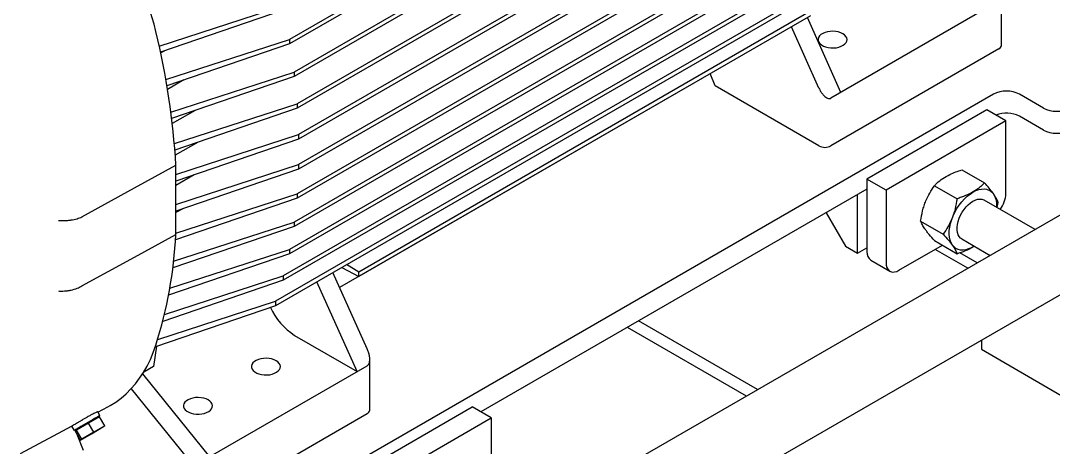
# Model space of a CAD drawing. Header units: millimetres. Extents: x 1293 to 41893, y 1011 to 26911.
# Drawn here: x 7622.3 to 8109.4, y 21299.5 to 21500.8 of the extents above; entities that cross this region are included whole.
import ezdxf

# ---------------------------------------------------------------- set-up
doc = ezdxf.new("R2010")
doc.units = ezdxf.units.MM
doc.header["$LTSCALE"] = 50
doc.layers.add('STRUC', color=4, linetype='Continuous')

msp = doc.modelspace()

# ---------------------------------------------------------------- linework, layer by layer
at = {"color": 7, "linetype": 'Continuous', "lineweight": 25}
for p, q in [((8698.2968729, 21747.212811), (7638.8623529, 21135.6142808)), ((7670.8439528, 21116.4874199), (8698.8689091, 21709.9535949)), ((8049.8831543, 21665.6056467), (7749.12707, 21491.982855)), ((8049.8831543, 21663.5029153), (7749.12707, 21489.8801235)), ((8052.0511704, 21650.2007036), (7751.2950861, 21476.5779118)), ((8052.0511704, 21648.0979721), (7751.2950861, 21474.4751804)), ((8053.4841031, 21635.2201151), (7752.7280188, 21461.5973233)), ((8053.4841031, 21633.1173836), (7752.7280188, 21459.4945918)), ((8054.196922, 21620.6552394), (7753.4408377, 21447.0324476)), ((8054.196922, 21618.552508), (7753.4408377, 21444.9297162)), ((8054.196922, 21606.5018653), (7753.4408377, 21432.8790736)), ((8054.196922, 21604.3991339), (7753.4408377, 21430.7763421)), ((8053.4841031, 21592.7599929), (7752.7280188, 21419.1372011)), ((8053.4841031, 21590.6572614), (7752.7280188, 21417.0344696)), ((8052.0511704, 21579.4338332), (7751.2950861, 21405.8110415)), ((8052.0511704, 21577.3311018), (7751.2950861, 21403.70831)), ((8049.8831543, 21566.5320282), (7749.12707, 21392.9092365)), ((8049.8831543, 21564.4292968), (7749.12707, 21390.806505)), ((8046.9566036, 21554.0681159), (7746.2005193, 21380.4453241)), ((8046.9566036, 21551.9653844), (7746.2005193, 21378.3425927)), ((8043.2382464, 21542.0613037), (7742.4821621, 21368.438512)), ((8043.2382464, 21539.9585723), (7742.4821621, 21366.3357805)), ((8084.9202106, 21489.0918633), (8084.9202106, 21512.1952581)), ((7687.6785528, 21488.8191901), (7746.2005193, 21507.8256908)), ((8083.7486377, 21509.9955735), (8004.5526782, 21464.2767192)), ((7746.2005193, 21505.7229593), (7688.298987, 21485.9311191)), ((7994.8423075, 21505.2290076), (7781.7674641, 21382.2235187)), ((7994.8423075, 21503.1262761), (7781.7674641, 21380.1207873)), ((8009.2667234, 21466.9980796), (7993.411078, 21502.3000449)), ((7998.895824, 21468.9412838), (7985.8686057, 21497.9458683)), ((7690.7944123, 21473.0378372), (7749.12707, 21491.982855)), ((7749.12707, 21491.982855), (7749.12707, 21489.8801235)), ((7749.12707, 21489.8801235), (7691.2971754, 21470.1127704)), ((8083.7486377, 21487.4590471), (8004.5526782, 21441.7401928)), ((7689.9645931, 21486.5004548), (7688.3726001, 21485.5814168)), ((7951.0159162, 21477.8176142), (7772.7966958, 21374.9338482)), ((7951.0159162, 21477.8176142), (7951.0161739, 21477.8259877)), ((7699.3421088, 21472.862681), (7691.5831961, 21468.383556)), ((7693.1631395, 21457.6980801), (7751.2950861, 21476.5779118)), ((7751.2950861, 21474.4751804), (7693.5431932, 21454.7344897)), ((7751.2950861, 21476.5779118), (7751.2950861, 21474.4751804)), ((7949.8697538, 21470.0423407), (7947.6148185, 21475.8542023)), ((7998.895824, 21441.7401928), (7949.8697538, 21470.0423407)), ((8081.1775975, 21466.1088864), (7775.6640988, 21289.7396978)), ((8104.7478235, 21459.5776215), (8093.434115, 21466.1088864)), ((7704.5788162, 21458.5066746), (7693.8355942, 21452.3047446)), ((7694.8111886, 21442.7873561), (7752.7280188, 21461.5973233)), ((7752.7280188, 21459.4945918), (7695.0618185, 21439.7831926)), ((7752.7280188, 21461.5973233), (7752.7280188, 21459.4945918)), ((8078.0917835, 21458.7091388), (8021.523241, 21426.0528143)), ((8087.0720396, 21453.5249473), (8078.0917835, 21458.7091388)), ((8087.0720396, 21453.5249473), (8030.5034971, 21420.8686228)), ((8082.5819115, 21456.39565), (8082.5819115, 21456.117043)), ((8087.0720396, 21419.2302332), (8087.0720396, 21453.5249473)), ((8104.7478235, 21449.2075532), (8093.434115, 21455.7388181)), ((7706.1161452, 21443.5617708), (7695.248614, 21437.2880785)), ((7695.5470149, 21428.2299526), (7753.4408377, 21447.0324476)), ((7753.4408377, 21444.9297162), (7695.5470149, 21425.1405112)), ((7753.4408377, 21447.0324476), (7753.4408377, 21444.9297162)), ((7695.5470149, 21414.0765786), (7753.4408377, 21432.8790736)), ((7695.5470149, 21399.9440227), (7695.5470149, 21432.5875048)), ((7753.4408377, 21430.7763421), (7695.5470149, 21410.9871371)), ((7753.4408377, 21432.8790736), (7753.4408377, 21430.7763421)), ((8066.291124, 21430.4478076), (8076.9690859, 21424.2835514)), ((7704.1655643, 21428.0864946), (7695.5470149, 21423.1111119)), ((8030.5034971, 21420.8686228), (8021.523241, 21426.0528143)), ((8021.523241, 21426.0528143), (8021.523241, 21391.7581002)), ((7695.5470149, 21400.5662122), (7752.7280188, 21419.1372011)), ((7752.7280188, 21419.1372011), (7752.7280188, 21417.0344696)), ((8021.523241, 21421.3010911), (7839.4340142, 21316.183218)), ((8017.0331129, 21391.0916799), (8017.0331129, 21418.7089954)), ((8030.5034971, 21420.8686228), (8030.5034971, 21386.5739087)), ((8053.3284803, 21422.9646327), (8064.0064422, 21416.8003765)), ((7752.7280188, 21417.0344696), (7695.3843119, 21397.4333047)), ((8100.8134583, 21402.2929776), (8076.8010345, 21416.1550548)), ((8082.9843287, 21412.585515), (8083.4495964, 21415.0617049)), ((7698.7551051, 21412.0837231), (7695.5470149, 21410.231732)), ((8002.3327722, 21410.2226693), (8011.3762587, 21394.3573123)), ((7694.4713475, 21387.3560836), (7751.2950861, 21405.8110415)), ((7751.2950861, 21405.8110415), (7751.2950861, 21403.70831)), ((8046.8479698, 21406.2613084), (8057.5265904, 21400.096672)), ((7751.2950861, 21403.70831), (7694.0903609, 21384.1546517)), ((8011.3762587, 21394.3573123), (8017.0331129, 21391.0916799)), ((8036.6317559, 21383.0349901), (8057.1096606, 21394.8566329)), ((8053.3284803, 21397.0394619), (8064.0064422, 21390.8752057)), ((8066.2185612, 21397.8236872), (8079.6450714, 21390.0727279)), ((7749.12707, 21390.806505), (7692.0846408, 21371.3083225)), ((7692.6697927, 21374.5732963), (7749.12707, 21392.9092365)), ((7749.12707, 21392.9092365), (7749.12707, 21390.806505)), ((8017.0331129, 21391.0916799), (8021.523241, 21393.6837756)), ((8069.1654075, 21384.0229467), (8053.7542699, 21392.9196071)), ((8073.5365092, 21386.54633), (8065.2858806, 21391.3093165)), ((7773.7854909, 21384.4068075), (7781.7674641, 21380.1207873)), ((7781.7674641, 21382.2235187), (7776.0839925, 21385.7337043)), ((8023.3185186, 21387.7901119), (8032.2987747, 21382.6059204)), ((7690.1704617, 21362.2481344), (7746.2005193, 21380.4453241)), ((7746.2005193, 21380.4453241), (7746.2005193, 21378.3425927)), ((7785.8209806, 21345.9357949), (7769.6216102, 21382.0030504)), ((7781.7674641, 21380.1207873), (7781.7674641, 21382.2235187)), ((7746.2005193, 21378.3425927), (7689.3511073, 21358.9103871)), ((7781.1069354, 21335.2842376), (7762.0791378, 21377.6488738)), ((7742.4821621, 21366.3357805), (7685.8639939, 21346.9826184)), ((7686.9608509, 21350.4065506), (7742.4821621, 21368.438512)), ((7742.4821621, 21368.438512), (7742.4821621, 21366.3357805)), ((7751.5595395, 21352.3415861), (7781.1069354, 21335.2842376)), ((7686.3825502, 21347.1598708), (7684.9622146, 21337.6833475)), ((8075.4872735, 21350.0830367), (8075.4872735, 21345.7652685)), ((8075.4872735, 21345.7652685), (8113.1996352, 21323.9943856)), ((7786.9925535, 21317.1018878), (7786.9925535, 21341.0046335)), ((7684.9622146, 21337.6833475), (7680.3646417, 21335.0283624)), ((7684.9622146, 21337.6833475), (7680.3654469, 21335.02969)), ((7706.6250211, 21292.2867437), (7785.8209806, 21338.0055979)), ((7679.8439584, 21334.1877188), (7711.3390663, 21295.0081041)), ((7674.4566081, 21327.152591), (7700.9681669, 21294.1724639)), ((7659.6717814, 21314.4664719), (7658.661693, 21316.2159964)), ((7658.7438916, 21316.0736243), (7663.3686534, 21318.5492485)), ((7778.7499128, 21285.9027551), (7835.3184553, 21318.5590796)), ((7844.2987114, 21313.3748881), (7835.3184553, 21318.5590796)), ((7839.8085833, 21315.9669838), (7839.8085833, 21316.3994522)), ((7659.5329753, 21313.9246863), (7654.3618303, 21310.9394479)), ((7658.3817986, 21313.7213683), (7657.5085101, 21313.2172296)), ((7657.8418434, 21313.4097214), (7658.715132, 21313.9138601)), ((7658.8035622, 21313.5036051), (7658.6036834, 21313.8498052)), ((7662.0329753, 21309.5945593), (7659.5329753, 21313.9246863)), ((7706.6250211, 21269.7502173), (7785.8209806, 21315.4690715)), ((7787.7301689, 21280.7185636), (7844.2987114, 21313.3748881)), ((7844.2987114, 21313.3748881), (7844.2987114, 21279.080174)), ((7622.3199796, 21296.5759889), (7646.5901343, 21309.5677463)), ((7646.3358592, 21309.4316334), (7647.4896908, 21307.4331385)), ((7648.6095911, 21307.6181566), (7648.0284969, 21307.2821038)), ((7650.5284969, 21302.9519768), (7648.0284969, 21307.2821038)), ((7648.3001185, 21307.4391854), (7648.1537964, 21307.8163154)), ((7648.5577888, 21308.0498052), (7648.7576461, 21307.7036422)), ((7654.3618303, 21310.9394479), (7648.6095911, 21307.6181566)), ((7651.1095911, 21303.2880296), (7648.6095911, 21307.6181566)), ((7656.8618303, 21306.6093208), (7651.1095911, 21303.2880296)), ((7656.8618303, 21306.6093208), (7654.3618303, 21310.9394479)), ((7655.6996419, 21305.9372153), (7661.4518811, 21309.2585065)), ((7662.0329753, 21309.5945593), (7656.8618303, 21306.6093208)), ((7661.4518811, 21309.2585065), (7662.0329753, 21309.5945593)), ((7651.9420967, 21298.0523651), (7649.0424707, 21305.5258496)), ((7650.5284969, 21302.9519768), (7655.6996419, 21305.9372153)), ((7651.1095911, 21303.2880296), (7650.5284969, 21302.9519768))]:
    msp.add_line(p, q, dxfattribs=at)
at = {"color": 7, "linetype": 'Continuous', "lineweight": 25, "flags": 128}
for points in [[(8010.1388218, 21494.6607078), (8009.1370608, 21495.1381962), (8007.9968686, 21495.4976109), (8006.759455, 21495.7259618), (8005.4695431, 21495.8149956), (8004.1737538, 21495.7614945), (8002.9189202, 21495.5673921), (8001.7503955, 21495.2397038), (8000.7104129, 21494.7902731), (7999.8365603, 21494.2353436), (7999.160421, 21493.5949719), (7998.7064323, 21492.8923026), (7998.4910027, 21492.1527322), (7998.5219183, 21491.4029905), (7998.7980617, 21490.6701753), (7999.3094524, 21489.9807723), (8000.0376074, 21489.3596984), (8000.9562093, 21488.8294008), (8002.0320574, 21488.4090459), (8003.2262678, 21488.1138263), (8004.4956785, 21487.9544121), (8005.7944099, 21487.9365649), (8007.0755223, 21488.0609298), (8008.292713, 21488.3230119), (8009.4019895, 21488.7133388), (8010.3632598, 21489.2178032), (8011.141781, 21489.8181723), (8011.7094153, 21490.4927473), (8012.0456469, 21491.2171473), (8012.1383236, 21491.9651906), (8011.9840957, 21492.7098408), (8011.5885375, 21493.4241845), (8010.9659455, 21494.0824035), (8010.1388218, 21494.6607078)], [(7651.219799, 21408.2602999), (7676.0430399, 21421.883549), (7695.5470149, 21432.5875048)], [(8072.1035204, 21394.4263726), (8070.8208169, 21393.6921976), (8069.4532992, 21393.0982887), (8068.1169559, 21392.7149545), (8066.8320447, 21392.5480058), (8065.6180434, 21392.5999735), (8064.4933551, 21392.8700698), (8063.4750289, 21393.3542004), (8062.5785016, 21394.0450262), (8061.8173637, 21394.9320751), (8061.2031532, 21396.0019003), (8060.745181, 21397.2382843), (8060.4503893, 21398.6224849), (8060.323247, 21400.133519), (8060.3656814, 21401.7484808), (8060.5770493, 21403.4428891), (8060.9541465, 21405.1910585), (8061.4912566, 21406.9664885), (8062.1802376, 21408.7422653), (8063.0106452, 21410.4914701), (8063.9698913, 21412.1875866), (8065.0434347, 21413.8049035), (8066.2150015, 21415.3189038), (8067.4668321, 21416.7066369), (8068.7799499, 21417.9470661), (8070.1344495, 21419.0213879), (8071.5097979, 21419.9133166)], [(8071.5097979, 21419.9133166), (8072.8851463, 21420.6093314), (8074.2396458, 21421.0988815), (8075.5527636, 21421.3745458), (8076.8045942, 21421.4321455), (8077.9761611, 21421.2708075), (8079.0497045, 21420.8929775), (8080.0089505, 21420.3043829), (8080.8393581, 21419.5139464), (8081.5283391, 21418.53365), (8082.0654492, 21417.3783542), (8082.4425464, 21416.0655719), (8082.6539143, 21414.6152037), (8082.6963487, 21413.0492357), (8082.6859937, 21412.7577402)], [(8066.2185612, 21397.8236872), (8065.6589254, 21398.2237077), (8065.0288563, 21398.9271412), (8064.5435606, 21399.8106717), (8064.2138792, 21400.8545624), (8064.0471766, 21402.0354946), (8064.0471766, 21403.3270883), (8064.2138792, 21404.7004912), (8064.5435606, 21406.125024), (8065.0288563, 21407.5688648), (8065.6589254, 21408.9997607), (8066.4196934, 21410.3857479), (8067.2941659, 21411.6958655), (8068.2628086, 21412.9008479), (8069.3039837, 21413.9737777), (8070.3944331, 21414.8906873), (8071.5097979, 21415.6310946)], [(8071.5097979, 21415.6310946), (8072.6251626, 21416.17846), (8073.715612, 21416.5205564), (8074.7567871, 21416.6497419), (8075.7254299, 21416.5631307), (8076.5999024, 21416.2626574), (8076.8010345, 21416.1550548)], [(7651.219799, 21375.7040619), (7676.0430399, 21389.2784255), (7695.5470149, 21399.9440227)], [(8030.5034971, 21386.5739087), (8030.5965991, 21385.3988015), (8030.8730763, 21384.3668927), (8031.3245281, 21383.5095363), (8031.9372373, 21382.8527825), (8032.6925871, 21382.4165867), (8033.5676265, 21382.2142022), (8034.5357679, 21382.2517785), (8035.5675949, 21382.5281739), (8036.6317559, 21383.0349901)], [(7663.3686534, 21318.5492485), (7664.5325158, 21319.1965818), (7667.1714869, 21320.8561323), (7669.6880245, 21322.7159429), (7672.077362, 21324.7724908), (7674.3349736, 21327.0218808), (7676.4565833, 21329.4598522), (7678.4381724, 21332.0817872), (7680.2759875, 21334.8827197), (7681.9665477, 21337.8573442), (7683.5066508, 21341.0000266), (7684.8933798, 21344.3048143), (7686.1241079, 21347.7654475)], [(7742.8524585, 21340.3595747), (7741.8506975, 21340.837063), (7740.7105053, 21341.1964777), (7739.4730917, 21341.4248286), (7738.1831798, 21341.5138625), (7736.8873905, 21341.4603614), (7735.632557, 21341.266259), (7734.4640322, 21340.9385707), (7733.4240496, 21340.48914), (7732.550197, 21339.9342104), (7731.8740577, 21339.2938387), (7731.420069, 21338.5911695), (7731.2046394, 21337.851599), (7731.235555, 21337.1018574), (7731.5116984, 21336.3690422), (7732.0230891, 21335.6796392), (7732.7512441, 21335.0585653), (7733.669846, 21334.5282677), (7734.7456941, 21334.1079128), (7735.9399045, 21333.8126932), (7737.2093153, 21333.653279), (7738.5080466, 21333.6354318), (7739.789159, 21333.7597967), (7741.0063497, 21334.0218788), (7742.1156262, 21334.4122057), (7743.0768965, 21334.9166701), (7743.8554177, 21335.5170392), (7744.423052, 21336.1916142), (7744.7592836, 21336.9160142), (7744.8519603, 21337.6640574), (7744.6977324, 21338.4087077), (7744.3021743, 21339.1230514), (7743.6795823, 21339.7812703), (7742.8524585, 21340.3595747)], [(7710.7969511, 21321.8543241), (7709.7951901, 21322.3318125), (7708.6549979, 21322.6912272), (7707.4175843, 21322.9195781), (7706.1276724, 21323.0086119), (7704.8318831, 21322.9551108), (7703.5770495, 21322.7610084), (7702.4085248, 21322.4333201), (7701.3685422, 21321.9838894), (7700.4946896, 21321.4289599), (7699.8185503, 21320.7885882), (7699.3645616, 21320.085919), (7699.149132, 21319.3463485), (7699.1800476, 21318.5966069), (7699.456191, 21317.8637916), (7699.9675817, 21317.1743886), (7700.6957367, 21316.5533148), (7701.6143386, 21316.0230172), (7702.6901867, 21315.6026622), (7703.8843971, 21315.3074427), (7705.1538078, 21315.1480285), (7706.4525392, 21315.1301813), (7707.7336516, 21315.2545462), (7708.9508423, 21315.5166282), (7710.0601188, 21315.9069552), (7711.0213891, 21316.4114195), (7711.7999103, 21317.0117887), (7712.3675446, 21317.6863637), (7712.7037762, 21318.4107636), (7712.7964529, 21319.1588069), (7712.642225, 21319.9034572), (7712.2466668, 21320.6178009), (7711.6240748, 21321.2760198), (7710.7969511, 21321.8543241)], [(7658.715132, 21313.9138601), (7659.2360482, 21314.214701), (7659.5586714, 21314.4010644), (7659.6716896, 21314.4664159), (7659.57114, 21314.4084641), (7659.260548, 21314.2292408), (7658.7508041, 21313.9350303), (7658.0597815, 21313.5361485), (7657.2117095, 21313.0465813), (7656.2363243, 21312.4834947), (7655.1678258, 21311.8666321), (7654.0436791, 21311.2176228), (7652.9033, 21310.5592228), (7651.7866741, 21309.914518), (7650.7329535, 21309.3061135), (7649.7790851, 21308.755342), (7648.9585144, 21308.2815152), (7648.3000133, 21307.9012471), (7647.8266709, 21307.6278709), (7647.5550839, 21307.4709721), (7647.4947751, 21307.436052), (7647.6478592, 21307.5243351), (7648.0089684, 21307.7327259), (7648.5654412, 21308.0539176), (7649.297766, 21308.4766481), (7650.180265, 21308.9860953), (7651.1819952, 21309.5643962), (7652.2678327, 21310.1912739), (7653.3997048, 21310.8447481), (7654.5379243, 21311.5019059), (7655.6425819, 21312.1397054), (7656.6749447, 21312.7357832), (7657.5988148, 21313.2692391), (7658.3817986, 21313.7213683)], [(7648.5577888, 21308.0498052), (7648.6622169, 21308.110187), (7648.9738337, 21308.290186), (7649.4795168, 21308.5822217), (7650.1579641, 21308.9739921), (7650.9805961, 21309.4489939), (7651.9127593, 21309.9872175), (7652.9151861, 21310.5659902), (7653.9456493, 21311.1609312), (7654.9607405, 21311.7469784), (7655.9176989, 21312.2994447), (7656.7762125, 21312.7950572), (7657.5001163, 21313.2129383), (7658.0589158, 21313.5354847), (7658.4290715, 21313.7491091), (7658.5949905, 21313.8448125), (7658.6036834, 21313.8498052)]]:
    msp.add_lwpolyline(points, dxfattribs=at)
at = {"color": 7, "linetype": 'Continuous', "lineweight": 25}
for centre, radius, start, end in [((7486.9147502, 21446.5949869), 205.1592665, 13.832556052, 46.167444094), ((7333.4266593, 21410.7080854), 362.7807339, 3.457624614, 13.540279531), ((8082.9183824, 21489.2914888), 2.0117571, 294.374658294, 354.305200749), ((8087.3058562, 21454.3463672), 13.2631978, 62.480539004, 117.519460996), ((8110.8760823, 21471.3401408), 13.2631978, 242.480539004, 297.519460996), ((8087.2641565, 21443.7252286), 13.5053589, 62.815802085, 111.590990085), ((8110.8760823, 21460.9700725), 13.2631978, 242.480539004, 297.519460996), ((8001.7242511, 21447.1990372), 6.1480876, 242.609672237, 297.390327763), ((8073.9383157, 21419.8027051), 13.1461945, 322.450471644, 357.504175052), ((7486.7657224, 21410.7076215), 209.0585639, 342.477856711, 357.04876203), ((8025.8563814, 21391.3284652), 4.3543877, 174.337576136, 234.350243471), ((7767.7509532, 21377.8016835), 30.1724781, 203.960622529, 237.545575617), ((7784.9907252, 21317.3015133), 2.0117571, 294.374658294, 354.305200749)]:
    msp.add_arc(centre, radius, start, end, dxfattribs=at)
for points, knots in [([(7998.895824, 21468.9412838), (7999.1429092, 21468.436615), (7999.6437687, 21467.4136148), (8000.5947764, 21466.0612361), (8001.5753697, 21465.0368791), (8002.4968626, 21464.3945082), (8003.2715897, 21464.0898638), (8003.9767522, 21464.0289886), (8004.3686687, 21464.1975688), (8004.5526782, 21464.2767192)], [0, 0, 0, 0, 0.1947567371, 0.3947859983, 0.584037473, 0.710605743, 0.8208034945, 0.9158650601, 1, 1, 1, 1]), ([(8053.3284803, 21422.9646327), (8053.7236696, 21423.36361), (8054.8873361, 21424.5384304), (8057.1952021, 21426.3868274), (8060.2376769, 21428.1275037), (8063.3379902, 21429.4601858), (8065.3034624, 21430.1175022), (8066.291124, 21430.4478076)], [0, 0, 0, 0, 0.128398975, 0.3780809989, 0.6338586483, 0.8160117562, 1, 1, 1, 1]), ([(8076.9690859, 21424.2835514), (8076.402365, 21423.7185841), (8075.2641103, 21422.5838515), (8072.9807975, 21420.8117679), (8069.9659113, 21419.0475943), (8066.7671061, 21417.7116674), (8064.6975539, 21417.0285114), (8064.0064422, 21416.8003765)], [0, 0, 0, 0, 0.1822956435, 0.3661394067, 0.6155071869, 0.8716014724, 1, 1, 1, 1]), ([(8083.4495964, 21415.0617049), (8083.1777684, 21415.6942776), (8082.766933, 21416.6503356), (8081.8510754, 21418.1672216), (8080.8038761, 21419.7006958), (8079.2284169, 21421.7231713), (8077.7267821, 21423.4248945), (8076.9690859, 21424.2835514)], [0, 0, 0, 0, 0.2645420954, 0.3998237157, 0.5350809364, 0.7654107666, 1, 1, 1, 1]), ([(8046.8479698, 21406.2613084), (8047.1197978, 21407.8786746), (8047.5306333, 21410.3231301), (8048.4464908, 21413.4805405), (8049.4936902, 21416.3411727), (8051.0691493, 21419.5833735), (8052.5707842, 21421.8306833), (8053.3284803, 21422.9646327)], [0, 0, 0, 0, 0.26454209539, 0.39982371572, 0.53508093637, 0.76541076655, 1, 1, 1, 1]), ([(8064.0064422, 21416.8003765), (8063.7346518, 21415.1829294), (8063.3238735, 21412.7383536), (8062.4080975, 21409.5807596), (8061.3610047, 21406.720071), (8059.7857127, 21403.4778715), (8058.2842168, 21401.2306018), (8057.5265904, 21400.096672)], [0, 0, 0, 0, 0.2645536397, 0.3998408614, 0.5351036642, 0.7654220999, 1, 1, 1, 1]), ([(7640.2132729, 21406.6055496), (7640.8153015, 21406.5642899), (7641.9477854, 21406.4866756), (7643.3255671, 21406.5106285), (7644.307793, 21406.5677735), (7644.9589233, 21406.6242083), (7645.5509725, 21406.6907578), (7646.9155338, 21406.8785679), (7648.9283825, 21407.3020515), (7650.4528632, 21407.9370055), (7651.1790852, 21408.2394807)], [0, 0, 0, 0, 0.1523427163, 0.2865738956, 0.346924799, 0.4027494859, 0.4540504217, 0.5008298017, 0.7622086307, 1, 1, 1, 1]), ([(7651.1790852, 21408.2394807), (7651.186691, 21408.243165), (7651.200273, 21408.2497441), (7651.2138327, 21408.2570745), (7651.219799, 21408.2602999)], [0, 0, 0, 0, 0.5599995653, 1, 1, 1, 1]), ([(8053.3284803, 21397.0394619), (8052.4754566, 21398.0075676), (8051.1862144, 21399.4707425), (8049.7651565, 21401.279311), (8048.6155761, 21402.8718872), (8047.5590434, 21404.5947666), (8047.0864377, 21405.7024117), (8046.8479698, 21406.2613084)], [0, 0, 0, 0, 0.2645536397, 0.3998408614, 0.5351036642, 0.7654220999, 1, 1, 1, 1]), ([(8057.5265904, 21400.096672), (8058.3795389, 21399.1286255), (8059.6686686, 21397.665539), (8061.0895584, 21395.8571041), (8062.2390355, 21394.2645862), (8063.2954631, 21392.5417413), (8063.7680061, 21391.4341001), (8064.0064422, 21390.8752057)], [0, 0, 0, 0, 0.26454209539, 0.39982371572, 0.53508093637, 0.76541076655, 1, 1, 1, 1]), ([(8064.0064422, 21390.8752057), (8064.6960894, 21391.1041597), (8066.7268103, 21391.7783329), (8069.5487775, 21392.9046571), (8071.3336803, 21394.0052395), (8072.0586628, 21394.4522683)], [0, 0, 0, 0, 0.2339363722, 0.6888442628, 1, 1, 1, 1]), ([(7640.2132729, 21373.2771033), (7640.8592566, 21373.249397), (7642.050816, 21373.198291), (7643.4829838, 21373.2945689), (7644.4636518, 21373.4096775), (7645.0810689, 21373.5029262), (7645.6183813, 21373.5997316), (7646.9468144, 21373.8752275), (7648.935405, 21374.4604205), (7650.4591557, 21375.2889858), (7651.1790851, 21375.6804596)], [0, 0, 0, 0, 0.1633903072, 0.3013841595, 0.3608429723, 0.4139071105, 0.4605673653, 0.5008156276, 0.7641494054, 1, 1, 1, 1]), ([(7651.219799, 21375.7040619), (7651.2122044, 21375.6998392), (7651.1986426, 21375.6922986), (7651.185061, 21375.684077), (7651.1790852, 21375.6804596)], [0, 0, 0, 0, 0.5600004419, 1, 1, 1, 1]), ([(7785.8209806, 21338.0055979), (7785.985676, 21338.1277506), (7786.3364558, 21338.3879199), (7786.7078103, 21339.0702551), (7786.9461948, 21339.9597563), (7787.0299965, 21341.1824715), (7786.8760788, 21342.6840581), (7786.4707708, 21344.3514625), (7786.0356402, 21345.4124072), (7785.8209806, 21345.9357949)], [0, 0, 0, 0, 0.0841349399, 0.1791965055, 0.289394257, 0.415962527, 0.6052140017, 0.8052432629, 1, 1, 1, 1]), ([(7658.6499321, 21316.2092062), (7658.6503759, 21316.2150658), (7658.6520777, 21316.2375319), (7658.5175818, 21316.2085644), (7658.191377, 21316.0894531), (7657.6102178, 21315.8277109), (7656.8624187, 21315.4598262), (7656.2417409, 21315.1318599), (7655.9456865, 21314.9754247)], [0, 0, 0, 0, 0.0530106193, 0.2032486023, 0.4019130902, 0.6016694419, 0.8100020217, 1, 1, 1, 1]), ([(7655.9456865, 21314.9754247), (7655.7224171, 21314.8549176), (7655.2729047, 21314.6122987), (7654.5340406, 21314.2010759), (7653.8478943, 21313.8123124), (7653.2190917, 21313.4506637), (7652.6459451, 21313.1179431), (7652.0267709, 21312.7556836), (7651.4381901, 21312.4089381), (7650.8342293, 21312.0511935), (7650.2366745, 21311.6963596), (7649.6635335, 21311.3555801), (7648.960821, 21310.9379316), (7648.2009528, 21310.4886683), (7647.5607782, 21310.1148351), (7647.1498129, 21309.8790847), (7646.8832348, 21309.7285883), (7646.6918081, 21309.6222509), (7646.6139519, 21309.5809678), (7646.5898875, 21309.5682077)], [0, 0, 0, 0, 0.067825018, 0.1365533241, 0.2061886156, 0.2519697271, 0.301623148, 0.3551488902, 0.4125467742, 0.455483755, 0.5159363957, 0.5757335214, 0.6190893749, 0.7271484525, 0.8253445049, 0.873202299, 0.9235434994, 0.9763681752, 1, 1, 1, 1])]:
    msp.add_open_spline(points, degree=3, knots=knots, dxfattribs=at)
at = {"layer": 'STRUC', "linetype": 'Continuous', "lineweight": 25}
for p, q in [((7964.6686533, 21323.6982545), (7908.5602515, 21356.0889454)), ((7969.9379265, 21326.7401412), (7913.8295248, 21359.1308321))]:
    msp.add_line(p, q, dxfattribs=at)

doc.saveas('drawing.dxf')
